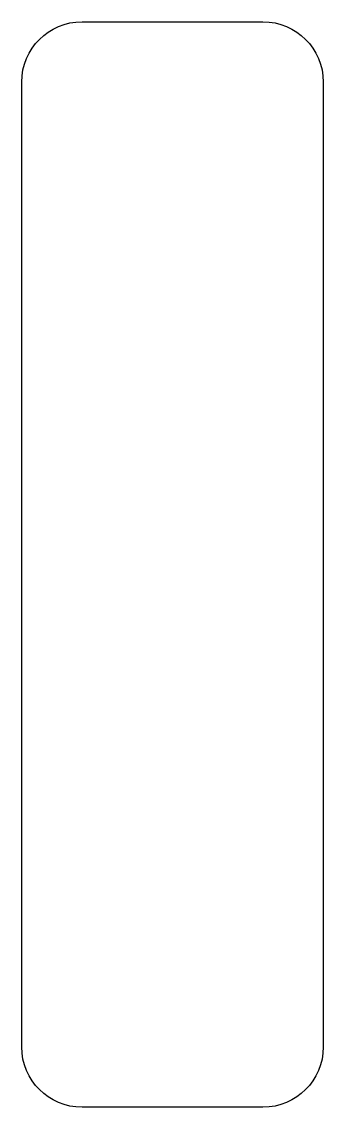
# Model space of a CAD drawing. Extents: x 345 to 350, y 0 to 18.
import ezdxf

# ---------------------------------------------------------------- set-up
doc = ezdxf.new("R2010")
doc.units = 0
doc.header["$MEASUREMENT"] = 0
doc.layers.add('_U_30EC_U_30A4_U_30E4_U_30', color=7, linetype='CONTINUOUS')

msp = doc.modelspace()

# ---------------------------------------------------------------- linework, layer by layer
at = {"layer": '_U_30EC_U_30A4_U_30E4_U_30', "color": 29}
msp.add_lwpolyline([(349, 0), (348.812, 0), (348.625, 0), (348.437, 0), (348.25, 0), (348.062, 0), (347.875, 0), (347.687, 0), (347.5, 0), (347.312, 0), (347.125, 0), (346.937, 0), (346.75, 0), (346.562, 0), (346.375, 0), (346.187, 0), (346, 0), (345.898, 0.005), (345.798, 0.02), (345.703, 0.045), (345.611, 0.079), (345.523, 0.121), (345.441, 0.171), (345.364, 0.228), (345.293, 0.293), (345.228, 0.364), (345.171, 0.441), (345.121, 0.523), (345.079, 0.611), (345.045, 0.703), (345.02, 0.798), (345.005, 0.898), (345, 1), (345, 2), (345, 3), (345, 4), (345, 5), (345, 6), (345, 7), (345, 8), (345, 9), (345, 10), (345, 11), (345, 12), (345, 13), (345, 14), (345, 15), (345, 16), (345, 17), (345.005, 17.102), (345.02, 17.202), (345.045, 17.297), (345.079, 17.389), (345.121, 17.477), (345.171, 17.559), (345.228, 17.636), (345.293, 17.707), (345.364, 17.772), (345.441, 17.829), (345.523, 17.879), (345.611, 17.921), (345.703, 17.955), (345.798, 17.98), (345.898, 17.995), (346, 18), (346.187, 18), (346.375, 18), (346.562, 18), (346.75, 18), (346.937, 18), (347.125, 18), (347.312, 18), (347.5, 18), (347.687, 18), (347.875, 18), (348.062, 18), (348.25, 18), (348.437, 18), (348.625, 18), (348.812, 18), (349, 18), (349.102, 17.995), (349.202, 17.98), (349.297, 17.955), (349.389, 17.921), (349.477, 17.879), (349.559, 17.829), (349.636, 17.772), (349.707, 17.707), (349.772, 17.636), (349.829, 17.559), (349.879, 17.477), (349.921, 17.389), (349.955, 17.297), (349.98, 17.202), (349.995, 17.102), (350, 17), (350, 16), (350, 15), (350, 14), (350, 13), (350, 12), (350, 11), (350, 10), (350, 9), (350, 8), (350, 7), (350, 6), (350, 5), (350, 4), (350, 3), (350, 2), (350, 1), (349.995, 0.898), (349.98, 0.798), (349.955, 0.703), (349.921, 0.611), (349.879, 0.523), (349.829, 0.441), (349.772, 0.364), (349.707, 0.293), (349.636, 0.228), (349.559, 0.171), (349.477, 0.121), (349.389, 0.079), (349.297, 0.045), (349.202, 0.02), (349.102, 0.005), (349, 0), (349, 0)], dxfattribs=at)

doc.saveas('drawing.dxf')
